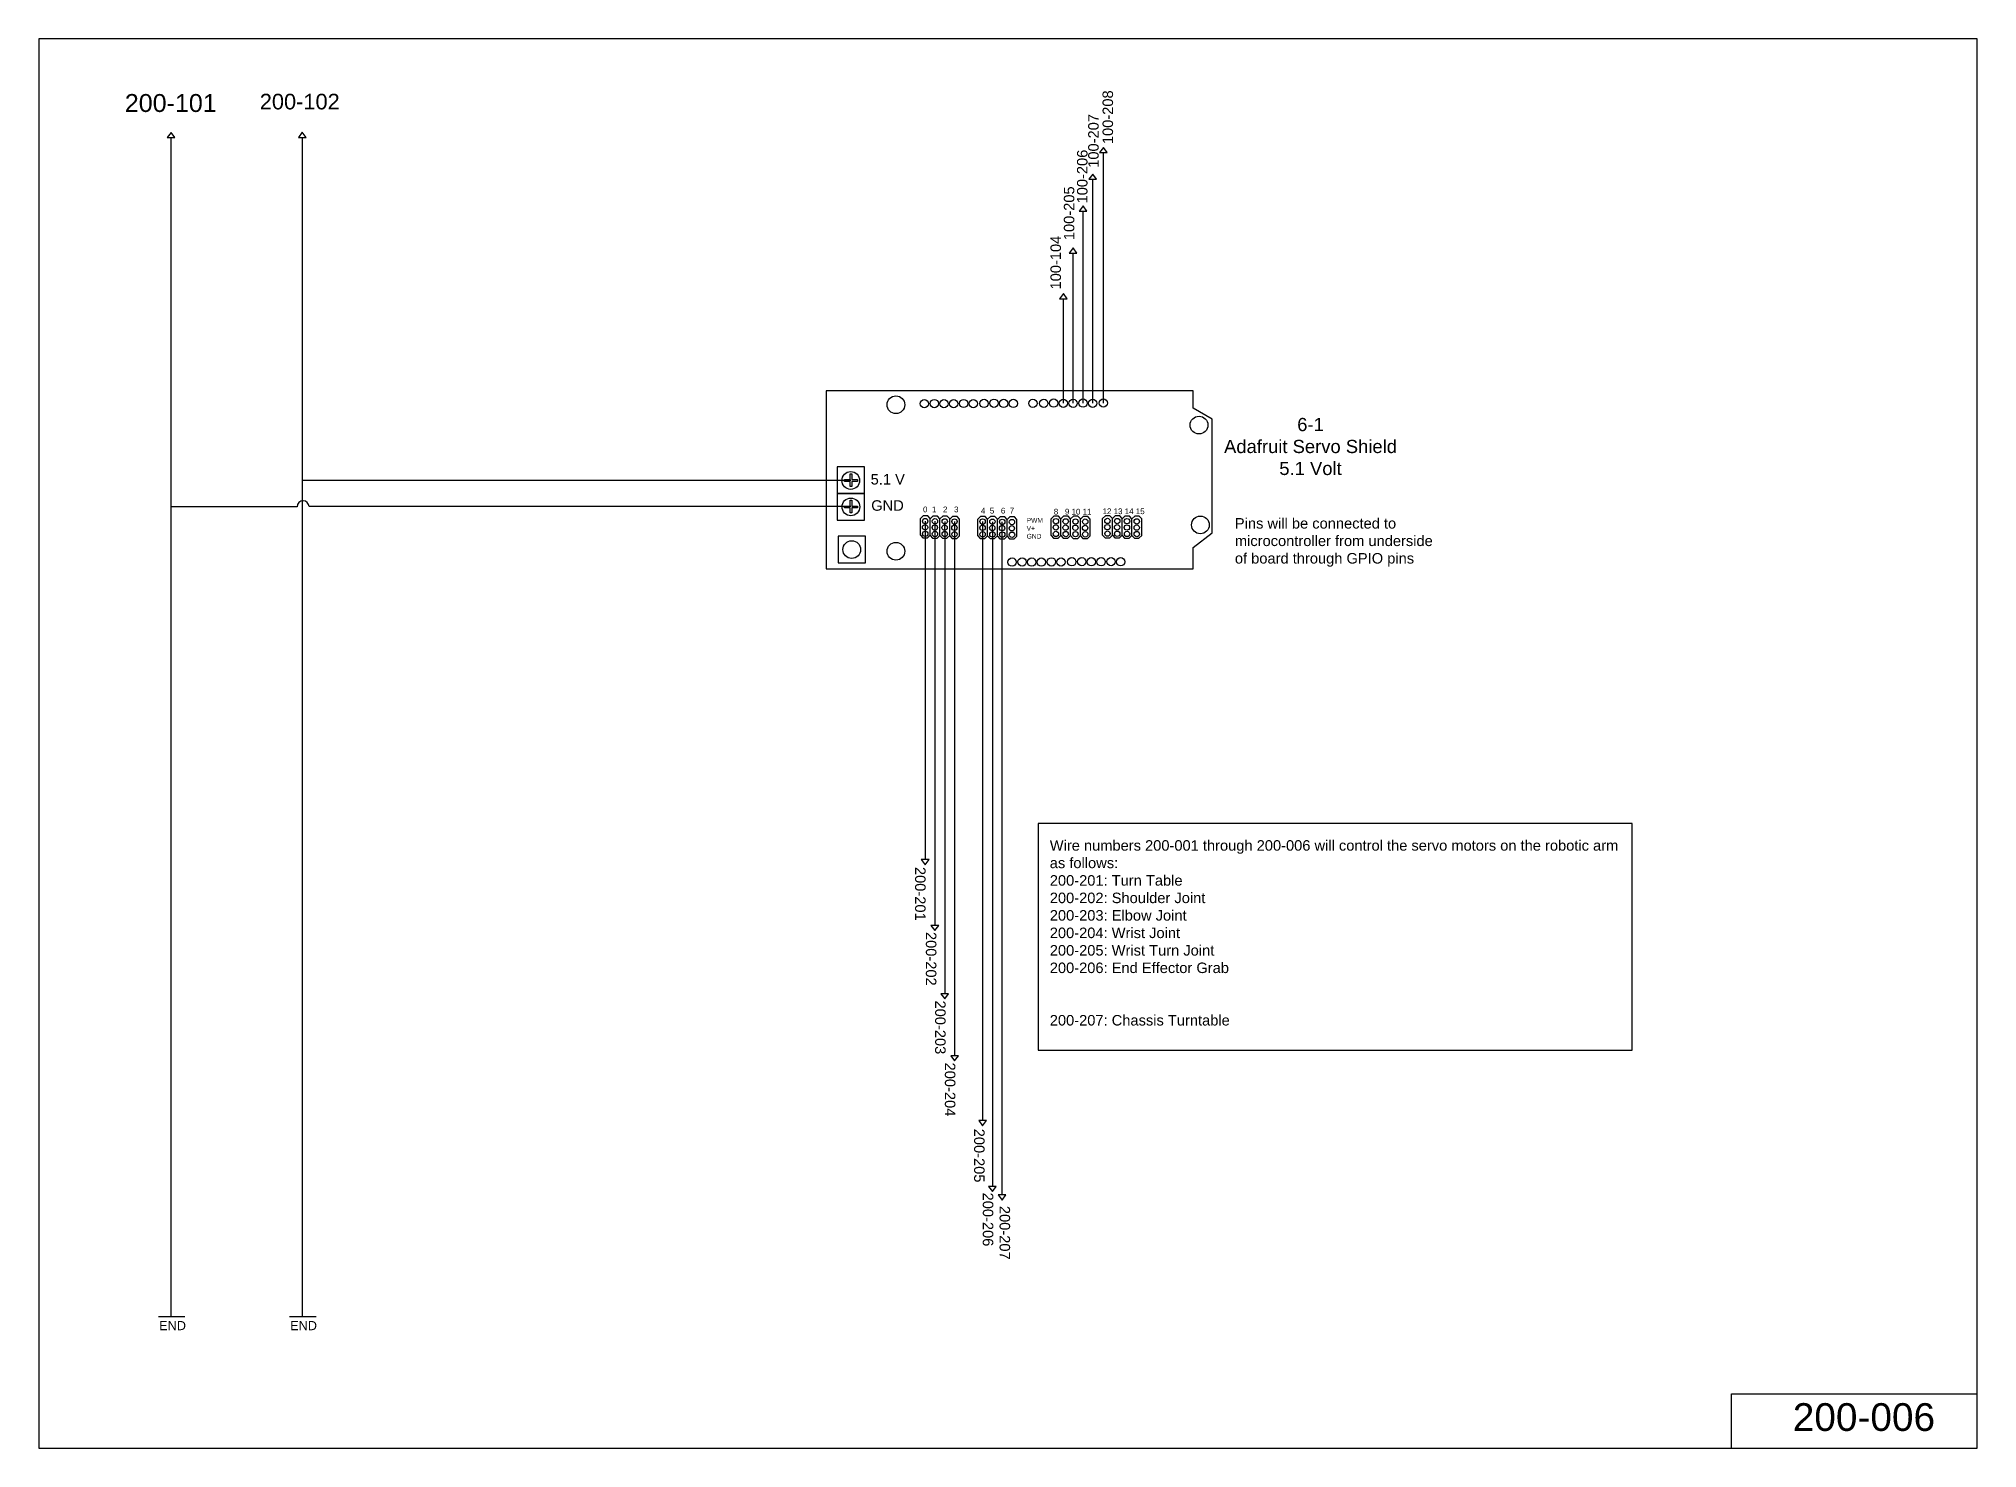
# Model space of a CAD drawing. Header units: inches. Extents: x 0 to 36.9, y 0 to 26.9.
import ezdxf

# ---------------------------------------------------------------- set-up
doc = ezdxf.new("R2010")
doc.units = ezdxf.units.IN
doc.header["$MEASUREMENT"] = 0
doc.styles.get("Standard").update_dxf_attribs({"font": 'arial.ttf'})

msp = doc.modelspace()

# ---------------------------------------------------------------- linework, layer by layer
for p, q in [((2.5, 25.002), (2.5, 2.52)), ((5.002, 25.002), (5.002, 2.52)), ((20.277, 19.942), (20.277, 24.717)), ((20.073, 19.937), (20.073, 24.21)), ((19.889, 19.94), (19.889, 23.601)), ((19.699, 19.937), (19.699, 22.801)), ((19.514, 19.942), (19.514, 21.929)), ((15.461, 18.465), (5.002, 18.465)), ((4.907, 17.964), (2.5, 17.964)), ((15.465, 17.966), (5.133, 17.966)), ((16.84, 17.789), (16.788, 17.739)), ((16.928, 17.789), (16.84, 17.789)), ((16.974, 17.739), (16.928, 17.789)), ((17.026, 17.786), (16.974, 17.735)), ((17.114, 17.786), (17.026, 17.786)), ((17.161, 17.735), (17.114, 17.786)), ((17.213, 17.783), (17.161, 17.733)), ((17.301, 17.783), (17.213, 17.783)), ((17.347, 17.733), (17.301, 17.783)), ((17.399, 17.78), (17.347, 17.73)), ((17.487, 17.78), (17.399, 17.78)), ((17.534, 17.73), (17.487, 17.78)), ((17.935, 17.78), (17.883, 17.73)), ((18.023, 17.78), (17.935, 17.78)), ((18.07, 17.73), (18.023, 17.78)), ((18.122, 17.777), (18.07, 17.727)), ((18.21, 17.777), (18.122, 17.777)), ((18.256, 17.727), (18.21, 17.777)), ((18.308, 17.775), (18.256, 17.724)), ((18.396, 17.775), (18.308, 17.775)), ((18.443, 17.724), (18.396, 17.775)), ((18.495, 17.772), (18.443, 17.721)), ((18.583, 17.772), (18.495, 17.772)), ((18.629, 17.721), (18.583, 17.772)), ((19.332, 17.787), (19.28, 17.737)), ((19.42, 17.787), (19.332, 17.787)), ((19.467, 17.737), (19.42, 17.787)), ((19.519, 17.784), (19.467, 17.734)), ((19.607, 17.784), (19.519, 17.784)), ((19.653, 17.734), (19.607, 17.784)), ((19.705, 17.782), (19.653, 17.731)), ((19.793, 17.782), (19.705, 17.782)), ((19.84, 17.731), (19.793, 17.782)), ((19.892, 17.778), (19.84, 17.728)), ((19.98, 17.778), (19.892, 17.778)), ((20.026, 17.728), (19.98, 17.778)), ((20.315, 17.792), (20.263, 17.742)), ((20.263, 17.423), (20.263, 17.742)), ((20.403, 17.792), (20.315, 17.792)), ((20.449, 17.742), (20.403, 17.792)), ((20.501, 17.789), (20.449, 17.739)), ((20.449, 17.423), (20.449, 17.742)), ((20.449, 17.42), (20.449, 17.739)), ((20.589, 17.789), (20.501, 17.789)), ((20.636, 17.739), (20.589, 17.789)), ((20.688, 17.787), (20.636, 17.737)), ((20.636, 17.42), (20.636, 17.739)), ((20.776, 17.787), (20.688, 17.787)), ((20.822, 17.737), (20.776, 17.787)), ((20.874, 17.784), (20.822, 17.734)), ((20.962, 17.784), (20.874, 17.784)), ((21.009, 17.734), (20.962, 17.784)), ((16.788, 17.42), (16.788, 17.739)), ((16.788, 17.42), (16.834, 17.37)), ((16.834, 17.37), (16.922, 17.37)), ((16.879, 17.69), (16.878, 17.571)), ((16.878, 17.571), (16.88, 17.448)), ((16.88, 17.448), (16.88, 11.236)), ((16.922, 17.37), (16.974, 17.42)), ((16.974, 17.42), (16.974, 17.739)), ((16.974, 17.417), (16.974, 17.735)), ((16.974, 17.417), (17.021, 17.366)), ((17.066, 17.687), (17.064, 17.568)), ((17.064, 17.568), (17.064, 17.445)), ((17.064, 17.445), (17.064, 9.98)), ((17.109, 17.366), (17.161, 17.417)), ((17.161, 17.417), (17.161, 17.735)), ((17.161, 17.414), (17.161, 17.733)), ((17.161, 17.414), (17.207, 17.364)), ((17.252, 17.685), (17.25, 17.566)), ((17.25, 17.566), (17.253, 17.443)), ((17.253, 17.443), (17.253, 8.679)), ((17.295, 17.364), (17.347, 17.414)), ((17.347, 17.414), (17.347, 17.733)), ((17.347, 17.411), (17.347, 17.73)), ((17.347, 17.411), (17.394, 17.361)), ((17.439, 17.682), (17.437, 17.563)), ((17.437, 17.563), (17.439, 17.439)), ((17.439, 17.439), (17.439, 7.495)), ((17.481, 17.361), (17.534, 17.411)), ((17.534, 17.411), (17.534, 17.73)), ((17.883, 17.411), (17.883, 17.73)), ((17.883, 17.411), (17.93, 17.361)), ((17.975, 17.682), (17.973, 17.563)), ((17.973, 17.563), (17.975, 17.439)), ((17.975, 17.439), (17.975, 6.259)), ((18.018, 17.361), (18.07, 17.411)), ((18.07, 17.411), (18.07, 17.73)), ((18.07, 17.408), (18.07, 17.727)), ((18.07, 17.408), (18.116, 17.358)), ((18.161, 17.679), (18.159, 17.56)), ((18.159, 17.56), (18.162, 17.436)), ((18.162, 17.436), (18.162, 5.005)), ((18.204, 17.358), (18.256, 17.408)), ((18.256, 17.408), (18.256, 17.727)), ((18.256, 17.406), (18.256, 17.724)), ((18.256, 17.406), (18.303, 17.355)), ((18.344, 17.679), (18.344, 4.842)), ((18.39, 17.355), (18.443, 17.406)), ((18.443, 17.406), (18.443, 17.724)), ((18.443, 17.403), (18.443, 17.721)), ((18.443, 17.403), (18.489, 17.352)), ((18.577, 17.352), (18.629, 17.403)), ((18.629, 17.403), (18.629, 17.721)), ((19.28, 17.418), (19.28, 17.737)), ((19.28, 17.418), (19.327, 17.368)), ((19.415, 17.368), (19.467, 17.418)), ((19.467, 17.418), (19.467, 17.737)), ((19.467, 17.415), (19.467, 17.734)), ((19.467, 17.415), (19.513, 17.365)), ((19.601, 17.365), (19.653, 17.415)), ((19.653, 17.415), (19.653, 17.734)), ((19.653, 17.413), (19.653, 17.731)), ((19.653, 17.413), (19.7, 17.362)), ((19.787, 17.362), (19.84, 17.413)), ((19.84, 17.413), (19.84, 17.731)), ((19.84, 17.409), (19.84, 17.728)), ((19.84, 17.409), (19.886, 17.359)), ((19.974, 17.359), (20.026, 17.409)), ((20.026, 17.409), (20.026, 17.728)), ((20.263, 17.423), (20.309, 17.373)), ((20.309, 17.373), (20.397, 17.373)), ((20.397, 17.373), (20.449, 17.423)), ((20.449, 17.42), (20.496, 17.37)), ((20.496, 17.37), (20.583, 17.37)), ((20.583, 17.37), (20.636, 17.42)), ((20.636, 17.418), (20.636, 17.737)), ((20.636, 17.418), (20.682, 17.368)), ((20.77, 17.368), (20.822, 17.418)), ((20.822, 17.418), (20.822, 17.737)), ((20.822, 17.415), (20.822, 17.734)), ((20.822, 17.415), (20.868, 17.365)), ((20.956, 17.365), (21.009, 17.415)), ((21.009, 17.415), (21.009, 17.734)), ((17.021, 17.366), (17.109, 17.366)), ((17.207, 17.364), (17.295, 17.364)), ((17.394, 17.361), (17.481, 17.361)), ((17.93, 17.361), (18.018, 17.361)), ((18.116, 17.358), (18.204, 17.358)), ((18.303, 17.355), (18.39, 17.355)), ((18.489, 17.352), (18.577, 17.352)), ((19.327, 17.368), (19.415, 17.368)), ((19.513, 17.365), (19.601, 17.365)), ((19.7, 17.362), (19.787, 17.362)), ((19.886, 17.359), (19.974, 17.359)), ((20.682, 17.368), (20.77, 17.368)), ((20.868, 17.365), (20.956, 17.365)), ((19.031, 11.926), (19.031, 7.605)), ((30.358, 11.926), (19.031, 11.926)), ((30.358, 7.605), (30.358, 11.926)), ((19.031, 7.605), (30.358, 7.605)), ((2.265, 2.522), (2.768, 2.522)), ((4.763, 2.522), (5.266, 2.522))]:
    msp.add_line(p, q)
for points in [[(-0.02, 0.011), (36.937, 0.011), (36.937, 26.888), (-0.02, 26.888)], [(2.576, 25.004), (2.503, 25.103), (2.429, 25.004)], [(5.078, 25.006), (5.004, 25.105), (4.931, 25.006)], [(20.351, 24.717), (20.277, 24.816), (20.204, 24.717)], [(20.147, 24.21), (20.073, 24.309), (20, 24.21)], [(19.963, 23.601), (19.889, 23.7), (19.816, 23.601)], [(19.773, 22.801), (19.699, 22.9), (19.626, 22.801)], [(19.588, 21.929), (19.514, 22.028), (19.441, 21.929)], [(14.994, 16.779), (21.991, 16.779), (21.991, 17.188), (22.348, 17.466), (22.348, 19.634), (21.991, 19.844), (21.991, 20.175), (14.994, 20.175), (14.994, 20.043)], [(15.202, 18.727), (15.202, 18.217), (15.724, 18.217), (15.724, 18.727)], [(15.587, 18.448), (15.481, 18.448), (15.481, 18.35), (15.447, 18.35), (15.447, 18.448), (15.341, 18.448), (15.341, 18.481), (15.447, 18.481), (15.447, 18.594), (15.481, 18.594), (15.481, 18.481), (15.587, 18.481)], [(15.202, 18.217), (15.202, 17.707), (15.724, 17.707), (15.724, 18.217)], [(15.589, 17.946), (15.482, 17.946), (15.482, 17.847), (15.448, 17.847), (15.448, 17.946), (15.342, 17.946), (15.342, 17.978), (15.448, 17.978), (15.448, 18.091), (15.482, 18.091), (15.482, 17.978), (15.589, 17.978)], [(15.219, 17.402), (15.219, 16.893), (15.741, 16.893), (15.741, 17.402)], [(16.806, 11.236), (16.88, 11.137), (16.953, 11.236)], [(16.99, 9.98), (17.064, 9.881), (17.138, 9.98)], [(17.179, 8.679), (17.253, 8.58), (17.326, 8.679)], [(17.366, 7.495), (17.439, 7.396), (17.513, 7.495)], [(17.902, 6.259), (17.975, 6.16), (18.049, 6.259)], [(18.088, 5.005), (18.162, 4.906), (18.235, 5.005)], [(18.271, 4.842), (18.345, 4.743), (18.418, 4.842)]]:
    msp.add_lwpolyline(points, close=True)
msp.add_lwpolyline([(32.25, 0.012), (32.25, 1.047), (36.933, 1.047)])
for centre, radius in [((16.322, 19.91), 0.169), ((16.864, 19.929), 0.079), ((17.054, 19.932), 0.079), ((17.238, 19.929), 0.079), ((17.423, 19.929), 0.079), ((17.613, 19.933), 0.079), ((17.797, 19.93), 0.079), ((18.001, 19.935), 0.079), ((18.191, 19.938), 0.079), ((18.375, 19.935), 0.079), ((18.56, 19.935), 0.079), ((18.934, 19.936), 0.079), ((19.14, 19.936), 0.079), ((19.33, 19.94), 0.079), ((19.514, 19.937), 0.079), ((19.699, 19.937), 0.079), ((19.889, 19.94), 0.079), ((20.073, 19.937), 0.079), ((20.277, 19.942), 0.079), ((22.1, 19.521), 0.169), ((15.461, 18.465), 0.169), ((15.463, 17.962), 0.169), ((16.879, 17.69), 0.0512), ((19.372, 17.689), 0.0512), ((20.354, 17.694), 0.0512), ((20.541, 17.691), 0.0512), ((20.727, 17.689), 0.0512), ((22.126, 17.618), 0.169), ((16.878, 17.571), 0.0512), ((16.88, 17.448), 0.0512), ((17.064, 17.568), 0.0512), ((17.066, 17.687), 0.0512), ((17.066, 17.445), 0.0512), ((17.25, 17.566), 0.0512), ((17.252, 17.685), 0.0512), ((17.253, 17.443), 0.0512), ((17.437, 17.563), 0.0512), ((17.439, 17.682), 0.0512), ((17.439, 17.439), 0.0512), ((17.973, 17.563), 0.0512), ((17.975, 17.682), 0.0512), ((17.975, 17.439), 0.0512), ((18.159, 17.56), 0.0512), ((18.161, 17.679), 0.0512), ((18.162, 17.436), 0.0512), ((18.346, 17.557), 0.0512), ((18.348, 17.676), 0.0512), ((18.348, 17.434), 0.0512), ((18.532, 17.554), 0.0512), ((18.534, 17.673), 0.0512), ((18.535, 17.431), 0.0512), ((19.37, 17.57), 0.0512), ((19.372, 17.446), 0.0512), ((19.556, 17.566), 0.0512), ((19.558, 17.685), 0.0512), ((19.559, 17.443), 0.0512), ((19.743, 17.564), 0.0512), ((19.745, 17.683), 0.0512), ((19.745, 17.441), 0.0512), ((19.929, 17.561), 0.0512), ((19.931, 17.68), 0.0512), ((19.932, 17.438), 0.0512), ((20.352, 17.575), 0.0512), ((20.355, 17.452), 0.0512), ((20.539, 17.572), 0.0512), ((20.541, 17.449), 0.0512), ((20.725, 17.569), 0.0512), ((20.728, 17.446), 0.0512), ((20.912, 17.566), 0.0512), ((20.914, 17.685), 0.0512), ((20.914, 17.443), 0.0512), ((15.48, 17.147), 0.169), ((16.322, 17.115), 0.169), ((18.536, 16.909), 0.079), ((18.727, 16.912), 0.079), ((18.911, 16.909), 0.079), ((19.095, 16.909), 0.079), ((19.286, 16.913), 0.079), ((19.469, 16.91), 0.079), ((19.674, 16.915), 0.079), ((19.864, 16.918), 0.079), ((20.048, 16.915), 0.079), ((20.233, 16.915), 0.079), ((20.423, 16.918), 0.079), ((20.607, 16.915), 0.079)]:
    msp.add_circle(centre, radius)
msp.add_arc((5.02, 17.965), 0.113, 0.476, 180.476)

# ---------------------------------------------------------------- texts
at = {"char_height": 0.2, "attachment_point": 1}
for s, insert, rotation in [('100-208', (20.261, 24.879), 90), ('100-207', (19.987, 24.428), 90), ('100-206', (19.774, 23.748), 90), ('100-205', (19.523, 23.048), 90), ('100-104', (19.268, 22.107), 90), ('200-201', (16.887, 11.096), 270), ('200-202', (17.093, 9.856), 270), ('200-203', (17.269, 8.549), 270), ('200-204', (17.455, 7.365), 270), ('200-205', (18.012, 6.104), 270), ('200-206', (18.178, 4.886), 270), ('200-207', (18.498, 4.632), 270)]:
    msp.add_mtext_dynamic_manual_height_columns(s, width=4.20772, gutter_width=1, heights=[0], dxfattribs=dict(at, insert=insert, rotation=rotation))
at = {"attachment_point": 1}
for s, width, gutter_width, insert, char_height in [('200-101', 3.49736, 1.709, (1.621, 25.834), 0.3417), ('200-102', 3.04208, 1.486, (4.194, 25.839), 0.2973), ('\\pxqc;6-1\\PAdafruit Servo Shield\\P5.1 Volt ', 6.49181, 1.256, (20.98, 19.658), 0.25123), ('5.1 V', 0.70482, 1, (15.84, 18.588), 0.2), ('GND', 0.70482, 1, (15.851, 18.088), 0.2), ('0  1   2   3', 2.34615, 0.544, (16.839, 17.968), 0.1088), ('4  5   6  7', 2.34615, 0.544, (17.943, 17.944), 0.1088), ('PWM\\PV+\\PGND', 0.17915, 0.456, (18.814, 17.751), 0.0911), ('8   9 10 11', 2.34615, 0.544, (19.332, 17.925), 0.1088), ('12 13 14 15', 2.34615, 0.544, (20.261, 17.932), 0.1088), ('Pins will be connected to microcontroller from underside of board through GPIO pins', 3.86489, 1, (22.784, 17.748), 0.2), ('Wire numbers 200-001 through 200-006 will control the servo motors on the robotic arm as follows:\\P200-201: Turn Table\\P200-202: Shoulder Joint\\P200-203: Elbow Joint\\P200-204: Wrist Joint\\P200-205: Wrist Turn Joint\\P200-206: End Effector Grab\\P\\P\\P200-207: Chassis Turntable', 10.82975, 1, (19.255, 11.606), 0.2), ('END', 1.77611, 0.868, (2.275, 2.436), 0.1736), ('END', 1.77611, 0.868, (4.773, 2.436), 0.1736), ('200-006', 11.08379, 2.646, (33.42, 0.87), 0.5292)]:
    msp.add_mtext_dynamic_manual_height_columns(s, width=width, gutter_width=gutter_width, heights=[0], dxfattribs=dict(at, insert=insert, char_height=char_height))

doc.saveas('drawing.dxf')
